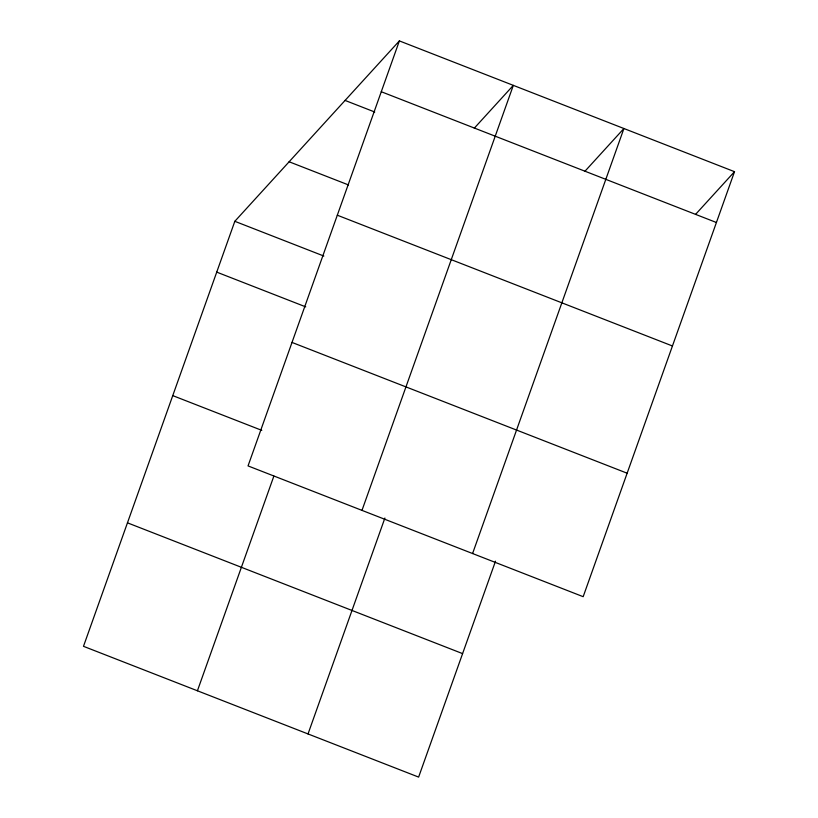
<?xml version="1.0" encoding="UTF-8"?>
<svg xmlns="http://www.w3.org/2000/svg" width="818" height="818" viewBox="0 0 818 818"><rect width="100%" height="100%" fill="white"/><g stroke="black" fill="none" stroke-linecap="round" stroke-linejoin="round"><path stroke-width="1.23" d="M399.378 40.9L248.038 465.912L583.173 596.69L734.513 171.678L399.378 40.9L234.827 221.31L83.487 646.322L418.622 777.1L495.504 561.199M197.424 690.781L273.877 476.086M361.985 510.381L513.326 85.369L474.297 128.16M308.028 733.94L384.9 518.039M472.579 553.541L623.919 128.518L584.89 171.31M695.484 214.469L734.513 171.678M381.28 91.728L716.425 222.506M345.073 100.43L374.746 112.015M289.122 161.77L348.478 184.929M337.313 215.206L672.447 345.983M234.827 221.31L323.846 256.044M216.729 272.128L305.748 306.873M292.006 342.435L627.15 473.213M172.751 395.615L261.78 430.35M127.455 522.835L462.589 653.613"/></g></svg>
